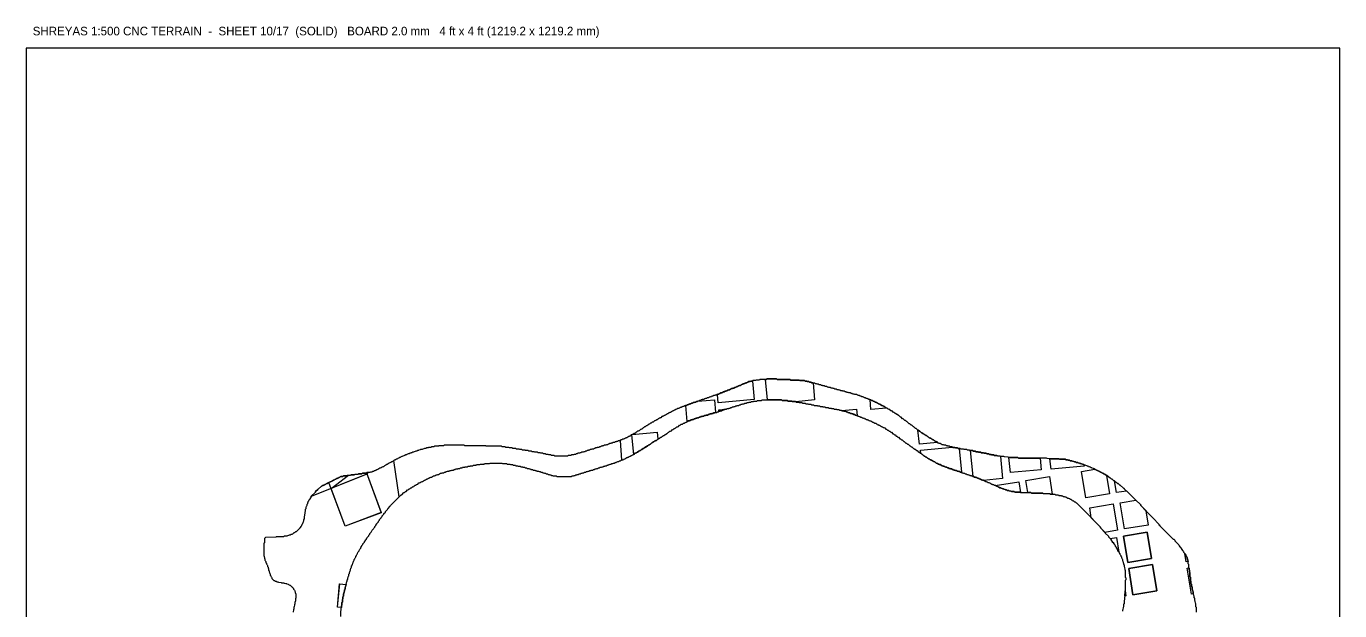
# Model space of a CAD drawing. Header units: millimetres. Extents: x 0 to 1219, y 0 to 1240.
# Drawn here: x 0 to 1219, y 697 to 1240 of the extents above; entities that cross this region are included whole.
import ezdxf

# ---------------------------------------------------------------- set-up
doc = ezdxf.new("R2010")
doc.units = ezdxf.units.MM
for name, color, linetype in [('CUT_OUTER', 1, 'Continuous'), ('CUT_SOCKET_BLDG', 4, 'Continuous'), ('ENGRAVE_BLDG_BOX', 5, 'Continuous'), ('ENGRAVE_BLDG_FOOTPRINT', 8, 'Continuous'), ('ENGRAVE_NEXT', 3, 'Continuous'), ('ENGRAVE_SITE_BOUNDARY', 6, 'Continuous'), ('NOTES', 7, 'Continuous'), ('SHEET_EDGE', 7, 'Continuous')]:
    doc.layers.add(name, color=color, linetype=linetype)

msp = doc.modelspace()

# ---------------------------------------------------------------- linework, layer by layer
at = {"layer": 'CUT_OUTER'}
msp.add_lwpolyline([(1086.2, 696), (1086.1, 700.5), (1086, 700.7), (1085.7, 701), (1085.6, 704), (1085.2, 704.5), (1085.1, 706.5), (1084.7, 707), (1084.6, 709), (1084.2, 709.5), (1084.1, 711), (1083.7, 711.5), (1083.6, 713), (1083.2, 713.5), (1083.1, 715), (1082.7, 715.5), (1082.6, 717), (1082.2, 717.5), (1082.1, 719.5), (1081.6, 720), (1081.6, 722), (1081.1, 722.5), (1081.1, 725), (1080.6, 725.5), (1080.6, 728.5), (1080.1, 729), (1080, 733), (1079.6, 733.5), (1079.5, 737), (1079.1, 737.5), (1079, 740.5), (1078.6, 741), (1078.5, 743.5), (1078.1, 744), (1078, 745.5), (1077.6, 746), (1077.5, 747), (1077.1, 747.5), (1077, 748.1), (1076.6, 748.5), (1076.5, 749), (1075.6, 750), (1075.5, 750.6), (1074.6, 751.5), (1074.5, 752), (1074.1, 752.5), (1074, 753), (1072.6, 754.5), (1072.5, 755), (1071.6, 756), (1071.5, 756.5), (1070.1, 758), (1070, 758.5), (1066.6, 762), (1066.5, 762.5), (1065.5, 763.5), (1065, 763.6), (1052.6, 776), (1052.5, 776.5), (1052, 776.6), (1051.6, 777), (1051.5, 777.6), (1045.6, 783.5), (1045.5, 784.1), (1034.6, 795), (1034.5, 795.6), (1029.6, 800.5), (1021.5, 808.5), (1021, 808.6), (1020, 809.6), (1019.1, 810.5), (1019, 811), (1018.5, 811.1), (1015.5, 814), (1015, 814.1), (1013.5, 815.5), (1013, 815.6), (1012, 816.5), (1011.5, 816.6), (1010, 818), (1009.5, 818.1), (1008, 819.5), (1007.5, 819.6), (1006.5, 820.5), (1006, 820.6), (1005, 821.5), (1004.5, 821.6), (1003, 823), (1002.5, 823.1), (1001.5, 824), (1001, 824.1), (1000.5, 824.5), (1000, 824.6), (999.5, 825), (999, 825.1), (998.5, 825.5), (998, 825.6), (997.5, 826), (997, 826.1), (996.5, 826.5), (996, 826.6), (995.5, 827), (995, 827.1), (994.5, 827.5), (994, 827.6), (993.5, 828), (993, 828.1), (992.5, 828.5), (992, 828.6), (991.5, 829), (991, 829.1), (990.5, 829.5), (989.5, 829.6), (989.1, 830), (988.5, 830.1), (988, 830.5), (987.5, 830.6), (987, 831), (986, 831.1), (985.6, 831.5), (985, 831.6), (984.5, 832), (983.5, 832.1), (983, 832.5), (982, 832.6), (981.6, 833), (981, 833.1), (980.5, 833.5), (979.5, 833.6), (979, 834), (978, 834.1), (977.5, 834.5), (976.5, 834.6), (976, 835), (974.5, 835.1), (974, 835.5), (973, 835.6), (972.5, 836), (971, 836.1), (970.5, 836.5), (969, 836.6), (968.5, 837), (967, 837.1), (966.5, 837.5), (965, 837.5), (964.5, 838), (959, 838.1), (958.5, 838.5), (947.5, 838.6), (947, 839), (921.5, 839), (921, 839.1), (920.5, 839.5), (912, 839.6), (911.5, 840), (908, 840.1), (907.5, 840.5), (904.5, 840.6), (904, 841), (901.5, 841.1), (901, 841.5), (898.5, 841.6), (898, 842), (896, 842.1), (895.5, 842.5), (894, 842.5), (893.5, 843), (891.5, 843), (891, 843.5), (889, 843.5), (888.5, 844), (886.5, 844), (886, 844.5), (884, 844.5), (883.5, 845), (881.5, 845), (881, 845.5), (879, 845.5), (878.5, 846), (876, 846), (875.5, 846.5), (873.5, 846.5), (873, 847), (870.5, 847), (870, 847.5), (867.5, 847.5), (867, 848), (865, 848), (864.5, 848.5), (862.5, 848.5), (862, 849), (860, 849), (859.5, 849.5), (857.5, 849.5), (857, 850), (855.5, 850), (855, 850.5), (854, 850.5), (853.5, 851), (852, 851), (851.5, 851.5), (850, 851.5), (849.5, 852), (849, 852), (848.5, 852.5), (847.5, 852.5), (847, 853), (846.5, 853), (845.5, 854), (845, 854), (844.5, 854.5), (844, 854.5), (843.5, 855), (843, 855), (842, 856), (841.5, 856), (841, 856.5), (840.5, 856.5), (839.5, 857.5), (839, 857.5), (838.5, 858), (838, 858), (837, 859), (836.5, 859), (835.5, 860), (835, 860), (834, 861), (833.5, 861), (832.5, 862), (832, 862), (831.5, 862.5), (831, 862.5), (829.5, 864), (829, 864), (828, 865), (827.5, 865), (826, 866.5), (825.5, 866.5), (824, 868), (823.5, 868), (822, 869.5), (821.5, 869.5), (820, 871), (819.5, 871), (817.5, 873), (817, 873), (816, 874), (815.5, 874), (814, 875.5), (813.5, 875.5), (812, 877), (811.5, 877), (810, 878.5), (809.5, 878.5), (808.5, 879.5), (808, 879.5), (807, 880.5), (806.5, 880.5), (805.5, 881.5), (805, 881.5), (804, 882.5), (803.5, 882.5), (803, 883), (802.5, 883), (801.5, 884), (801, 884), (800.5, 884.5), (800, 884.5), (799, 885.5), (798.5, 885.5), (798, 886), (797.5, 886), (796.5, 887), (796, 887), (795.5, 887.5), (795, 887.5), (794.5, 888), (794, 888), (793.5, 888.5), (793, 888.5), (792.5, 889), (792, 889), (791.5, 889.5), (791, 889.5), (790.5, 890), (790, 890), (789.5, 890.5), (789, 890.5), (788.5, 891), (788, 891), (787.5, 891.5), (787, 891.5), (786.5, 892), (786, 892), (785.5, 892.5), (784.5, 892.5), (784, 893), (783.5, 893), (783, 893.5), (782, 893.5), (781.5, 894), (781, 894), (780.5, 894.5), (779.5, 894.5), (779, 895), (778, 895), (777.5, 895.5), (777, 895.5), (776.5, 896), (775.5, 896), (775, 896.5), (774, 896.5), (773.5, 897), (772.5, 897), (772, 897.5), (771.5, 897.5), (771, 898), (769, 898), (768.5, 898.5), (767, 898.5), (766.5, 899), (765.5, 899), (765, 899.5), (763.5, 899.5), (763, 900), (761.5, 900), (761, 900.5), (760, 900.5), (759.5, 901), (758, 901), (757.5, 901.5), (756, 901.5), (755.5, 902), (754.5, 902), (754, 902.5), (752.5, 902.5), (752, 903), (750.5, 903), (750, 903.5), (749, 903.5), (748.5, 904), (747, 904), (746.5, 904.5), (745, 904.5), (744.5, 905), (743.5, 905), (743, 905.5), (741.5, 905.5), (741, 906), (739.5, 906), (739, 906.5), (738, 906.5), (737.5, 907), (736, 907), (735.5, 907.5), (734, 907.5), (733.5, 908), (732.5, 908), (732, 908.5), (730.5, 908.5), (730, 909), (729, 909), (728.5, 909.5), (727, 909.5), (726.5, 910), (725, 910), (724.5, 910.5), (723, 910.5), (722.5, 911), (718, 911), (717.5, 911.5), (709.5, 911.5), (709, 912), (697, 912), (696.5, 912.5), (687.5, 912.5), (687, 912), (681, 912), (680.5, 911.5), (677.5, 911.5), (677, 911), (674.5, 911), (674, 910.5), (672.5, 910.5), (672, 910), (670.5, 910), (670, 909.5), (669.5, 909.5), (669, 909), (668, 909), (667.5, 908.5), (667, 908.5), (666.5, 908), (665.5, 908), (665, 907.5), (664.5, 907.5), (664, 907), (663.5, 907), (663, 906.5), (662, 906.5), (661.5, 906), (661, 906), (660.5, 905.5), (659.5, 905.5), (659, 905), (658.5, 905), (658, 904.5), (657.5, 904.5), (657, 904), (656, 904), (655.5, 903.5), (654.5, 903.5), (654, 903), (653.5, 903), (653, 902.5), (652, 902.5), (651.5, 902), (651, 902), (650.5, 901.5), (650, 901.5), (649.5, 901), (648.5, 901), (648, 900.5), (647, 900.5), (646.5, 900), (646, 900), (645.5, 899.5), (644.5, 899.5), (644, 899), (643.5, 899), (643, 898.5), (642, 898.5), (641.5, 898), (641, 898), (640.5, 897.5), (639.5, 897.5), (639, 897), (638, 897), (637.5, 896.5), (636.5, 896.5), (636, 896), (635, 896), (634.5, 895.5), (634, 895.5), (633.5, 895), (632, 895), (631.5, 894.5), (630.5, 894.5), (630, 894), (629.5, 894), (629, 893.5), (627.5, 893.5), (627, 893), (626.5, 893), (626, 892.5), (625, 892.5), (624.5, 892), (623.5, 892), (623, 891.5), (622, 891.5), (621.5, 891), (620.5, 891), (620, 890.5), (619, 890.5), (618.5, 890), (617.5, 890), (617, 889.5), (616, 889.5), (615.5, 889), (615, 889), (614.5, 888.5), (613.5, 888.5), (613, 888), (612, 888), (611.5, 887.5), (611, 887.5), (610.5, 887), (609.5, 887), (609, 886.5), (608.5, 886.5), (608, 886), (607, 886), (606.5, 885.5), (606, 885.5), (605.5, 885), (604.5, 885), (604, 884.5), (603.5, 884.5), (603, 884), (602.5, 884), (602, 883.5), (601.5, 883.5), (601, 883), (600.5, 883), (600, 882.5), (599.5, 882.5), (599, 882), (598.5, 882), (598, 881.5), (597.5, 881.5), (597, 881), (596.5, 881), (595.5, 880), (595, 880), (594.5, 879.5), (594, 879.5), (593.5, 879), (593, 879), (592.5, 878.5), (592, 878.5), (591.5, 878), (591, 878), (590.5, 877.5), (590, 877.5), (589, 876.5), (588.5, 876.5), (588, 876), (587.5, 876), (587, 875.5), (586.5, 875.5), (585.5, 874.5), (585, 874.5), (584.5, 874), (584, 874), (583.5, 873.5), (583, 873.5), (582, 872.5), (581, 872.5), (580, 871.5), (579.5, 871.5), (578.5, 870.5), (578, 870.5), (577, 869.5), (576.5, 869.5), (576, 869), (575.5, 869), (574.5, 868), (574, 868), (573, 867), (572.5, 867), (571.5, 866), (571, 866), (570.5, 865.5), (570, 865.5), (569, 864.5), (568.5, 864.5), (568, 864), (567.5, 864), (566.5, 863), (566, 863), (565, 862), (564, 862), (563, 861), (562.5, 861), (562, 860.5), (561.5, 860.5), (560.5, 859.5), (560, 859.5), (559.5, 859), (559, 859), (558.5, 858.5), (558, 858.5), (557.5, 858), (557, 858), (556.5, 857.5), (556, 857.5), (555.5, 857), (555, 857), (554.5, 856.5), (553.5, 856.5), (553, 856), (552, 856), (551.5, 855.5), (551, 855.5), (550.5, 855), (549.5, 855), (549, 854.5), (548, 854.5), (547.5, 854), (546.5, 854), (546, 853.5), (544.5, 853.5), (544, 853), (543, 853), (542.5, 852.5), (541.5, 852.5), (541, 852), (540, 852), (539.5, 851.5), (538.5, 851.5), (538, 851), (536.5, 851), (536, 850.5), (535, 850.5), (534.5, 850), (533.5, 850), (533, 849.5), (532, 849.5), (531.5, 849), (530, 849), (529.5, 848.5), (528.5, 848.5), (528, 848), (527, 848), (526.5, 847.5), (525, 847.5), (524.5, 847), (523.5, 847), (523, 846.5), (522, 846.5), (521.5, 846), (520.5, 846), (520, 845.5), (519, 845.5), (518.5, 845), (517.5, 845), (517, 844.5), (515.5, 844.5), (515, 844), (514, 844), (513.5, 843.5), (512, 843.5), (511.5, 843), (510.5, 843), (510, 842.5), (508.5, 842.5), (508, 842), (506, 842), (505.5, 841.5), (503, 841.5), (502.5, 841), (490.5, 841), (490, 841.5), (487.5, 841.5), (487, 842), (485, 842), (484.5, 842.5), (482.5, 842.5), (482, 843), (480, 843), (479.5, 843.5), (477.5, 843.5), (477, 844), (475, 844), (474.5, 844.5), (472, 844.5), (471.5, 845), (469.5, 845), (469, 845.5), (466.5, 845.5), (466, 846), (463.5, 846), (463, 846.5), (460.5, 846.5), (460, 847), (458, 847), (457.5, 847.5), (455, 847.5), (454.5, 848), (451.5, 848), (451, 848.5), (448.5, 848.5), (448, 849), (445, 849), (444.5, 849.5), (441.5, 849.5), (441, 850), (427, 850), (426.5, 850.5), (407, 850.5), (406.5, 851), (388, 851), (387.5, 850.5), (383, 850.5), (382.5, 850), (379, 850), (378.5, 849.5), (376, 849.5), (375.5, 849), (373.5, 849), (373, 848.5), (371.5, 848.5), (371, 848.1), (369.5, 848), (369, 847.6), (368, 847.5), (367.5, 847.1), (366, 847), (365.5, 846.6), (364.5, 846.5), (364, 846.1), (363, 846), (362.5, 845.6), (361.5, 845.5), (361, 845.1), (360, 845), (359.5, 844.6), (358.5, 844.5), (358, 844.1), (357.4, 844), (357, 843.6), (356, 843.5), (355.5, 843.1), (354.5, 843), (354, 842.6), (353.4, 842.5), (353, 842.1), (352, 842), (351.5, 841.6), (350.9, 841.5), (350.5, 841.1), (349.5, 841), (349, 840.6), (348.5, 840.5), (348, 840.1), (347.5, 840), (347, 839.6), (346.5, 839.5), (346, 839.1), (345.5, 839), (345, 838.6), (344.5, 838.5), (344, 838.1), (343.5, 838), (343, 837.6), (342.4, 837.5), (342, 837.1), (341.5, 837), (340.5, 836.1), (340, 836), (339.5, 835.6), (339, 835.5), (338.5, 835.1), (338, 835), (337.5, 834.6), (337, 834.5), (336, 833.6), (335.5, 833.6), (335, 833.1), (334.5, 833.1), (334, 832.6), (333.5, 832.6), (333, 832.1), (332.5, 832), (331.5, 831.1), (331, 831.1), (330.5, 830.6), (330, 830.6), (329.5, 830.1), (329, 830.1), (328.5, 829.6), (328, 829.6), (327.5, 829.1), (327, 829.1), (326.5, 828.6), (326, 828.6), (325.5, 828.1), (325, 828.1), (324.5, 827.6), (324, 827.6), (323.5, 827.1), (323, 827.1), (322.5, 826.6), (321.5, 826.6), (321, 826.1), (319.5, 826.1), (319, 825.6), (316, 825.6), (315.5, 825.1), (312, 825), (311.5, 824.6), (308.5, 824.5), (308, 824.1), (305, 824), (304.5, 823.6), (301.5, 823.5), (301, 823.1), (298, 823), (297.5, 822.6), (294.5, 822.5), (294, 822.1), (292, 822), (291.5, 821.6), (291, 821.5), (290.5, 821.1), (290, 821), (289.5, 820.6), (289, 820.5), (288.5, 820.1), (288, 820), (287.5, 819.6), (287, 819.5), (286.5, 819.1), (286, 819), (285.5, 818.6), (285, 818.5), (284.5, 818.1), (283.9, 818), (283.5, 817.6), (283, 817.5), (282.5, 817.1), (282, 817), (281.5, 816.6), (281, 816.5), (280.5, 816.1), (280, 816), (279.5, 815.6), (279, 815.5), (278.5, 815.1), (278, 815), (277.5, 814.6), (277, 814.5), (276.5, 814.1), (276, 814), (275.5, 813.6), (275, 813.5), (274.5, 813.1), (274, 813), (271, 810.1), (270.5, 810), (268.5, 808.1), (268.4, 807.5), (264.5, 803.6), (264.4, 803), (263.5, 802), (263.4, 801.5), (262.5, 800.5), (262.4, 800), (262, 799.5), (261.9, 799), (261.5, 798.6), (261.4, 798), (261, 797.5), (260.9, 796.5), (260.5, 796), (260.4, 795), (260, 794.6), (259.9, 794), (259.5, 793.5), (259.4, 792), (259, 791.5), (258.9, 789.5), (258.5, 789), (258.4, 785.5), (257.9, 785), (257.8, 782.5), (257.4, 782), (257.3, 780.5), (256.9, 780), (256.8, 779), (256.4, 778.5), (256.3, 778), (255.9, 777.5), (255.8, 777), (255.4, 776.5), (255.3, 776), (253.9, 774.5), (253.8, 774), (250.5, 770.7), (250, 770.6), (249, 769.7), (248.5, 769.6), (247.5, 768.7), (247, 768.6), (246.5, 768.2), (245.5, 768.1), (245, 767.7), (244, 767.6), (243.5, 767.2), (242.5, 767.1), (242, 766.7), (239.5, 766.6), (239, 766.1), (238.5, 766.1), (232, 766), (231.5, 765.6), (222, 765.5), (221, 764.5), (221, 760.5), (220.5, 760), (220.5, 748.5), (220.9, 748), (221, 746), (221.4, 745.5), (221.5, 744.5), (221.9, 744), (222, 743.4), (222.4, 743), (222.5, 742), (222.9, 741.5), (223, 741), (223.4, 740.5), (223.5, 739.9), (223.9, 739.5), (224, 738.5), (224.4, 738), (224.5, 737), (224.9, 736.5), (225, 735), (225.4, 734.5), (225.5, 733.5), (225.9, 733), (226, 732), (226.4, 731.5), (226.5, 730.5), (226.9, 730), (227, 729.4), (227.4, 729), (227.5, 728.5), (227.9, 728), (228, 727.5), (229.9, 725.5), (230.5, 725.4), (231, 725), (232, 724.9), (232.5, 724.4), (233.5, 724.4), (234, 723.9), (236.5, 723.8), (237, 723.4), (239, 723.3), (239.5, 722.9), (241, 722.8), (241.5, 722.7), (242, 722.3), (243, 722.1), (243.5, 721.8), (244, 721.6), (244.5, 721.3), (245, 721.1), (246.5, 719.7), (247, 719.4), (247.2, 719), (248, 718), (248.2, 717.5), (249, 716.5), (249.2, 716), (249.3, 715.5), (249.6, 715), (249.7, 714.5), (249.8, 713.5), (250.1, 713), (250.2, 712.5), (250.2, 709.5), (250.2, 709), (250, 708.8), (249.8, 708.5), (249.8, 706.5), (249.7, 706), (249.5, 705.8), (249.4, 705.5), (249.3, 703.5), (249, 703.2), (248.9, 703), (248.8, 701), (248.5, 700.7), (248.4, 700.5), (248.3, 699), (247.9, 698.5), (247.8, 696)], dxfattribs=at)
at = {"layer": 'CUT_SOCKET_BLDG'}
for points in [[(1040.4, 770.3), (1018.5, 766.7), (1022.4, 742.3), (1044.4, 745.9), (1040.4, 770.3)], [(1049.3, 715.9), (1045.3, 740.3), (1023.3, 736.7), (1027.3, 712.3), (1049.3, 715.9)]]:
    msp.add_lwpolyline(points, close=True, dxfattribs=at)
at = {"layer": 'ENGRAVE_BLDG_BOX'}
for points in [[(675.6, 893.4), (642.2, 890.2), (641.5, 898), (641.5, 898), (642, 898.5), (643, 898.5), (643.5, 899), (644, 899), (644.5, 899.5), (645.5, 899.5), (646, 900), (646.5, 900), (647, 900.5), (648, 900.5), (648.5, 901), (649.5, 901), (650, 901.5), (650.5, 901.5), (651, 902), (651.5, 902), (652, 902.5), (653, 902.5), (653.5, 903), (654, 903), (654.5, 903.5), (655.5, 903.5), (656, 904), (657, 904), (657.5, 904.5), (658, 904.5), (658.5, 905), (659, 905), (659.5, 905.5), (660.5, 905.5), (661, 906), (661.5, 906), (662, 906.5), (663, 906.5), (663.5, 907), (664, 907), (664.5, 907.5), (665, 907.5), (665.5, 908), (666.5, 908), (667, 908.5), (667.5, 908.5), (668, 909), (669, 909), (669.5, 909.5), (670, 909.5), (670.5, 910), (672, 910), (672.5, 910.5), (674, 910.5), (675.6, 893.4)], [(731.7, 893), (714.2, 891.3), (714, 891.5), (711, 891.5), (710.5, 892), (707, 892), (706.5, 892.5), (701.5, 892.5), (701, 893), (692, 893), (688.1, 893), (686.3, 912), (687, 912), (687.5, 912.5), (696.5, 912.5), (697, 912), (709, 912), (709.5, 911.5), (717.5, 911.5), (718, 911), (722.5, 911), (723, 910.5), (724.5, 910.5), (725, 910), (726.5, 910), (727, 909.5), (728.5, 909.5), (729, 909), (730, 909), (730.3, 908.8), (731.7, 893)], [(638.7, 893.2), (639.9, 881.5), (639.5, 881.5), (639, 881), (638, 881), (637.5, 880.5), (636.5, 880.5), (636, 880), (634.5, 880), (634, 879.5), (633, 879.5), (632.5, 879), (631, 879), (630.5, 878.5), (629.5, 878.5), (629, 878), (628, 878), (627.5, 877.5), (626, 877.5), (625.5, 877), (624.5, 877), (624, 876.5), (623, 876.5), (622.5, 876), (621.5, 876), (621, 875.5), (620, 875.5), (619.5, 875), (618.5, 875), (618, 874.5), (617, 874.5), (616.5, 874), (616, 874), (615.5, 873.5), (614.5, 873.5), (614, 873), (613.6, 873), (612.2, 888), (613, 888), (613.5, 888.5), (614.5, 888.5), (615, 889), (615.5, 889), (616, 889.5), (617, 889.5), (617.5, 890), (618.5, 890), (619, 890.5), (620, 890.5), (620.5, 891), (621.5, 891), (622, 891.5), (623, 891.5), (623.3, 891.8), (638.7, 893.2)], [(784, 884.2), (783.2, 893.3), (783.5, 893), (784, 893), (784.5, 892.5), (785.5, 892.5), (786, 892), (786.5, 892), (787, 891.5), (787.5, 891.5), (788, 891), (788.5, 891), (789, 890.5), (789.5, 890.5), (790, 890), (790.5, 890), (791, 889.5), (791.5, 889.5), (792, 889), (792.5, 889), (793, 888.5), (793.5, 888.5), (794, 888), (794.5, 888), (795, 887.5), (795.5, 887.5), (796, 887), (796.5, 887), (797.5, 886), (798, 886), (798.5, 885.5), (784, 884.2)], [(642.8, 883.8), (648.9, 884.4), (648.5, 884), (647.5, 884), (647, 883.5), (646, 883.5), (645.5, 883), (644.5, 883), (644, 882.5), (643, 882.5), (642.9, 882.4), (642.8, 883.8)], [(770.7, 884.4), (771.3, 878.5), (770.5, 878.5), (770, 879), (769.5, 879), (769, 879.5), (768, 879.5), (767.5, 880), (766.5, 880), (766, 880.5), (765, 880.5), (764.5, 881), (763.5, 881), (763, 881.5), (762.5, 881.5), (762, 882), (761, 882), (760.5, 882.5), (759, 882.5), (758.5, 883), (757, 883), (757, 883.1), (770.7, 884.4)], [(585.5, 863.1), (586.1, 856.6), (585, 855.5), (584.5, 855.5), (584, 855), (583.5, 855), (582.5, 854), (582, 854), (581.5, 853.5), (581, 853.5), (579.5, 852), (579, 852), (578.5, 851.5), (578, 851.5), (577, 850.5), (576.5, 850.5), (575.5, 849.5), (575, 849.5), (574, 848.5), (573.5, 848.5), (573, 848), (572.5, 848), (571.5, 847), (571, 847), (570, 846), (569.5, 846), (569, 845.5), (568.5, 845.5), (567.5, 844.5), (567, 844.5), (566.5, 844), (566, 844), (565.5, 843.5), (565, 843.5), (564, 842.5), (563.9, 842.5), (562.2, 860.7), (562.4, 860.9), (585.5, 863.1)], [(829, 852), (827.7, 865), (828, 865), (829, 864), (829.5, 864), (831, 862.5), (831.5, 862.5), (832, 862), (832.5, 862), (833.5, 861), (834, 861), (835, 860), (835.5, 860), (836.5, 859), (837, 859), (838, 858), (838.5, 858), (839, 857.5), (839.5, 857.5), (840.5, 856.5), (841, 856.5), (841.5, 856), (842, 856), (843, 855), (843.5, 855), (844, 854.5), (844.5, 854.5), (845, 854), (845.5, 854), (845.9, 853.6), (829, 852)], [(830.1, 846.4), (859.9, 849.2), (860, 849), (862, 849), (862.5, 848.5), (864.5, 848.5), (865, 848), (866, 848), (868.1, 825.9), (868, 826), (867, 826), (866.5, 826.5), (865.5, 826.5), (865, 827), (864, 827), (863.5, 827.5), (862.5, 827.5), (862, 828), (861, 828), (860.5, 828.5), (859.5, 828.5), (859, 829), (858, 829), (857.5, 829.5), (856.5, 829.5), (856, 830), (855, 830), (854.5, 830.5), (853.5, 830.5), (853, 831), (852.5, 831), (852, 831.5), (851, 831.5), (850.5, 832), (850, 832), (849.5, 832.5), (849, 832.5), (848.5, 833), (847.5, 833), (847, 833.5), (846.5, 833.5), (846, 834), (845.5, 834), (845, 834.5), (844.5, 834.5), (843.5, 835.5), (843, 835.5), (842.5, 836), (842, 836), (841.5, 836.5), (841, 836.5), (840.5, 837), (840, 837), (839.5, 837.5), (839, 837.5), (838, 838.5), (837.5, 838.5), (837, 839), (836.5, 839), (835.5, 840), (835, 840), (834, 841), (833.5, 841), (832, 842.5), (831.5, 842.5), (830.5, 843.5), (830.4, 843.5), (830.1, 846.4)], [(906.3, 820.1), (888.6, 818.4), (888.5, 818.5), (887.5, 818.5), (887, 819), (886.5, 819), (886, 819.5), (885, 819.5), (884.5, 820), (884, 820), (883.5, 820.5), (883, 820.5), (882.5, 821), (881.5, 821), (881, 821.5), (880, 821.5), (879.5, 822), (878.9, 822), (876.6, 846), (878.5, 846), (879, 845.5), (881, 845.5), (881.5, 845), (883.5, 845), (884, 844.5), (886, 844.5), (886.5, 844), (888.5, 844), (889, 843.5), (891, 843.5), (891.5, 843), (893.5, 843), (894, 842.5), (895.5, 842.5), (896, 842.1), (898, 842), (898.5, 841.6), (901, 841.5), (901.5, 841.1), (904, 841), (904.3, 840.7), (906.3, 820.1)], [(942.2, 828.3), (913.5, 825.6), (912.2, 839.6), (920.5, 839.5), (921, 839.1), (921.5, 839), (941.2, 839), (942.2, 828.3)], [(982, 831.7), (951.2, 828.8), (950.2, 838.5), (958.5, 838.5), (959, 838.1), (964.5, 838), (965, 837.5), (966.5, 837.5), (967, 837.1), (968.5, 837), (969, 836.6), (970.5, 836.5), (971, 836.1), (972.5, 836), (973, 835.6), (974, 835.5), (974.5, 835.1), (976, 835), (976.5, 834.6), (977.5, 834.5), (978, 834.1), (979, 834), (979.5, 833.6), (980.5, 833.5), (981, 833.1), (981.6, 833), (981.9, 832.7), (982, 831.7)], [(316.8, 824.4), (264.5, 803.5), (264.5, 803.6), (268.4, 807.5), (268.5, 808.1), (270.5, 810), (271, 810.1), (274, 813), (274.5, 813.1), (275, 813.5), (275.5, 813.6), (276, 814), (276.5, 814.1), (277, 814.5), (277.5, 814.6), (278, 815), (278.5, 815.1), (279, 815.5), (279.5, 815.6), (280, 816), (280.5, 816.1), (281, 816.5), (281.5, 816.6), (282, 817), (282.5, 817.1), (283, 817.5), (283.5, 817.6), (283.9, 818), (284.5, 818.1), (285, 818.5), (285.5, 818.6), (286, 819), (286.5, 819.1), (287, 819.5), (287.5, 819.6), (288, 820), (288.5, 820.1), (289, 820.5), (289.5, 820.6), (290, 821), (290.5, 821.1), (291, 821.5), (291.5, 821.6), (292, 822), (294, 822.1), (294.5, 822.5), (297.5, 822.6), (298, 823), (301, 823.1), (301.5, 823.5), (304.5, 823.6), (305, 824), (308, 824.1), (308.5, 824.5), (311.5, 824.6), (312, 825), (315.5, 825.1), (316, 825.6), (316.3, 825.6), (316.8, 824.4)], [(329.5, 788.4), (295.9, 776), (281, 816.5), (281, 816.5), (281.5, 816.6), (282, 817), (282.5, 817.1), (283, 817.5), (283.5, 817.6), (283.9, 818), (284.5, 818.1), (285, 818.5), (285.5, 818.6), (286, 819), (286.5, 819.1), (287, 819.5), (287.5, 819.6), (288, 820), (288.5, 820.1), (289, 820.5), (289.5, 820.6), (290, 821), (290.5, 821.1), (291, 821.5), (291.5, 821.6), (292, 822), (294, 822.1), (294.5, 822.5), (297.5, 822.6), (298, 823), (301, 823.1), (301.5, 823.5), (304.5, 823.6), (305, 824), (308, 824.1), (308.5, 824.5), (311.5, 824.6), (312, 825), (315.5, 825.1), (315.9, 825.4), (329.5, 788.4)], [(921.3, 817.2), (922.9, 807.1), (922.5, 807.5), (917.5, 807.6), (917, 808), (914.5, 808.1), (914, 808.5), (912.5, 808.6), (912, 809), (910.5, 809.1), (910, 809.5), (909, 809.6), (908.5, 810), (907.5, 810.1), (907.1, 810.5), (906.5, 810.6), (906, 811), (905, 811.1), (904.5, 811.5), (903.5, 811.6), (903.1, 812), (902.5, 812.1), (902, 812.5), (901.5, 812.6), (901, 813), (900.5, 813.1), (900, 813.5), (899.5, 813.5), (899.4, 813.7), (921.3, 817.2)], [(927.7, 818.4), (949.7, 822), (952.4, 805.5), (950.5, 805.6), (950, 806), (944, 806.1), (943.5, 806.5), (933.5, 806.5), (933, 806.6), (932.5, 807), (929.6, 807), (927.7, 818.4)], [(1005.4, 805.9), (983.5, 802.3), (979.5, 826.7), (991.9, 828.7), (992, 828.6), (992.5, 828.5), (993, 828.1), (993.5, 828), (994, 827.6), (994.5, 827.5), (995, 827.1), (995.5, 827), (996, 826.6), (996.5, 826.5), (997, 826.1), (997.5, 826), (998, 825.6), (998.5, 825.5), (999, 825.1), (999.5, 825), (1000, 824.6), (1000.5, 824.5), (1001, 824.1), (1001.5, 824), (1002.5, 823.1), (1002.6, 823), (1005.4, 805.9)], [(1011.9, 807), (1010.1, 817.9), (1011.5, 816.6), (1012, 816.5), (1013, 815.6), (1013.5, 815.5), (1015, 814.1), (1015.5, 814), (1018.5, 811.1), (1019, 811), (1019.1, 810.5), (1020, 809.6), (1021, 808.6), (1021.2, 808.5), (1011.9, 807)], [(987.1, 792.9), (1009, 796.5), (1013, 772.1), (1001.3, 770.2), (997.1, 774.5), (997, 775), (990.1, 782), (990, 782.5), (989.5, 783), (989, 783.1), (988.6, 783.5), (987.1, 792.9)], [(1041.4, 776.9), (1019.5, 773.3), (1015.5, 797.7), (1030, 800.1), (1034.5, 795.6), (1034.6, 795), (1039.3, 790.3), (1041.4, 776.9)], [(1044.4, 745.9), (1022.4, 742.3), (1018.5, 766.7), (1040.4, 770.3), (1044.4, 745.9)], [(1012, 765.5), (1014.2, 751.8), (1014.1, 752), (1014, 752.5), (1013.1, 753.5), (1013, 754), (1012.6, 754.5), (1012.5, 755), (1012.1, 755.5), (1012, 756), (1011.1, 757), (1011, 757.5), (1010.6, 758), (1010.5, 758.5), (1009.6, 759.5), (1009.5, 760), (1008.1, 761.5), (1008, 762), (1007.1, 763), (1007, 763.5), (1006, 764.5), (1012, 765.5)], [(1076.7, 742.7), (1075.4, 750.7), (1075.5, 750.6), (1075.6, 750), (1076.5, 749), (1076.6, 748.5), (1077, 748.1), (1077.1, 747.5), (1077.5, 747), (1077.6, 746), (1078, 745.5), (1078.1, 744), (1078.5, 743.5), (1078.5, 743), (1076.7, 742.7)], [(1027.3, 712.3), (1023.3, 736.7), (1045.3, 740.3), (1049.3, 715.9), (1027.3, 712.3)], [(1081.6, 712.7), (1077.6, 737.1), (1079.2, 737.4), (1079.5, 737), (1079.6, 733.5), (1080, 733), (1080.1, 729), (1080.6, 728.5), (1080.6, 725.5), (1081.1, 725), (1081.1, 722.5), (1081.6, 722), (1081.6, 720), (1082.1, 719.5), (1082.2, 717.5), (1082.6, 717), (1082.7, 715.5), (1083.1, 715), (1083.2, 713.5), (1083.6, 713), (1081.6, 712.7)], [(288.9, 700.9), (290.8, 722.3), (296.9, 721.8), (296.9, 721.5), (296.5, 721), (296.4, 719.5), (296, 719), (295.9, 717.5), (295.5, 717), (295.4, 715.5), (295, 715), (294.9, 713.5), (294.5, 713), (294.4, 711), (294, 710.5), (293.9, 708.5), (293.5, 708), (293.4, 705.5), (293, 705), (292.9, 702.5), (292.5, 702), (292.5, 700.6), (288.9, 700.9)], [(1020.8, 711.2), (1019.6, 711), (1019.6, 713), (1020, 713.5), (1020, 715.9), (1020.8, 711.2)]]:
    msp.add_lwpolyline(points, close=True, dxfattribs=at)
at = {"layer": 'ENGRAVE_BLDG_FOOTPRINT'}
for points in [[(675.6, 893.4), (642.2, 890.2), (641.5, 898), (641.5, 898), (642, 898.5), (643, 898.5), (643.5, 899), (644, 899), (644.5, 899.5), (645.5, 899.5), (646, 900), (646.5, 900), (647, 900.5), (648, 900.5), (648.5, 901), (649.5, 901), (650, 901.5), (650.5, 901.5), (651, 902), (651.5, 902), (652, 902.5), (653, 902.5), (653.5, 903), (654, 903), (654.5, 903.5), (655.5, 903.5), (656, 904), (657, 904), (657.5, 904.5), (658, 904.5), (658.5, 905), (659, 905), (659.5, 905.5), (660.5, 905.5), (661, 906), (661.5, 906), (662, 906.5), (663, 906.5), (663.5, 907), (664, 907), (664.5, 907.5), (665, 907.5), (665.5, 908), (666.5, 908), (667, 908.5), (667.5, 908.5), (668, 909), (669, 909), (669.5, 909.5), (670, 909.5), (670.5, 910), (672, 910), (672.5, 910.5), (674, 910.5), (675.6, 893.4)], [(731.7, 893), (714.2, 891.3), (714, 891.5), (711, 891.5), (710.5, 892), (707, 892), (706.5, 892.5), (701.5, 892.5), (701, 893), (692, 893), (688.1, 893), (686.3, 912), (687, 912), (687.5, 912.5), (696.5, 912.5), (697, 912), (709, 912), (709.5, 911.5), (717.5, 911.5), (718, 911), (722.5, 911), (723, 910.5), (724.5, 910.5), (725, 910), (726.5, 910), (727, 909.5), (728.5, 909.5), (729, 909), (730, 909), (730.3, 908.8), (731.7, 893)], [(612.2, 888), (613, 888), (613.5, 888.5), (614.5, 888.5), (615, 889), (615.5, 889), (616, 889.5), (617, 889.5), (617.5, 890), (618.5, 890), (619, 890.5), (620, 890.5), (620.5, 891), (621.5, 891), (622, 891.5), (623, 891.5), (623.3, 891.8), (638.7, 893.2), (639.9, 881.5), (639.5, 881.5), (639, 881), (638, 881), (637.5, 880.5), (636.5, 880.5), (636, 880), (634.5, 880), (634, 879.5), (633, 879.5), (632.5, 879), (631, 879), (630.5, 878.5), (629.5, 878.5), (629, 878), (628, 878), (627.5, 877.5), (626, 877.5), (625.5, 877), (624.5, 877), (624, 876.5), (623, 876.5), (622.5, 876), (621.5, 876), (621, 875.5), (620, 875.5), (619.5, 875), (618.5, 875), (618, 874.5), (617, 874.5), (616.5, 874), (616, 874), (615.5, 873.5), (614.5, 873.5), (614, 873), (613.6, 873), (612.2, 888)], [(784, 884.2), (783.2, 893.3), (783.5, 893), (784, 893), (784.5, 892.5), (785.5, 892.5), (786, 892), (786.5, 892), (787, 891.5), (787.5, 891.5), (788, 891), (788.5, 891), (789, 890.5), (789.5, 890.5), (790, 890), (790.5, 890), (791, 889.5), (791.5, 889.5), (792, 889), (792.5, 889), (793, 888.5), (793.5, 888.5), (794, 888), (794.5, 888), (795, 887.5), (795.5, 887.5), (796, 887), (796.5, 887), (797.5, 886), (798, 886), (798.5, 885.5), (784, 884.2)], [(642.8, 883.8), (648.9, 884.4), (648.5, 884), (647.5, 884), (647, 883.5), (646, 883.5), (645.5, 883), (644.5, 883), (644, 882.5), (643, 882.5), (642.9, 882.4), (642.8, 883.8)], [(771.3, 878.5), (770.5, 878.5), (770, 879), (769.5, 879), (769, 879.5), (768, 879.5), (767.5, 880), (766.5, 880), (766, 880.5), (765, 880.5), (764.5, 881), (763.5, 881), (763, 881.5), (762.5, 881.5), (762, 882), (761, 882), (760.5, 882.5), (759, 882.5), (758.5, 883), (757, 883), (757, 883.1), (770.7, 884.4), (771.3, 878.5)], [(562.2, 860.7), (562.4, 860.9), (585.5, 863.1), (586.1, 856.6), (585, 855.5), (584.5, 855.5), (584, 855), (583.5, 855), (582.5, 854), (582, 854), (581.5, 853.5), (581, 853.5), (579.5, 852), (579, 852), (578.5, 851.5), (578, 851.5), (577, 850.5), (576.5, 850.5), (575.5, 849.5), (575, 849.5), (574, 848.5), (573.5, 848.5), (573, 848), (572.5, 848), (571.5, 847), (571, 847), (570, 846), (569.5, 846), (569, 845.5), (568.5, 845.5), (567.5, 844.5), (567, 844.5), (566.5, 844), (566, 844), (565.5, 843.5), (565, 843.5), (564, 842.5), (563.9, 842.5), (562.2, 860.7)], [(829, 852), (827.7, 865), (828, 865), (829, 864), (829.5, 864), (831, 862.5), (831.5, 862.5), (832, 862), (832.5, 862), (833.5, 861), (834, 861), (835, 860), (835.5, 860), (836.5, 859), (837, 859), (838, 858), (838.5, 858), (839, 857.5), (839.5, 857.5), (840.5, 856.5), (841, 856.5), (841.5, 856), (842, 856), (843, 855), (843.5, 855), (844, 854.5), (844.5, 854.5), (845, 854), (845.5, 854), (845.9, 853.6), (829, 852)], [(830.1, 846.4), (859.9, 849.2), (860, 849), (862, 849), (862.5, 848.5), (864.5, 848.5), (865, 848), (866, 848), (868.1, 825.9), (868, 826), (867, 826), (866.5, 826.5), (865.5, 826.5), (865, 827), (864, 827), (863.5, 827.5), (862.5, 827.5), (862, 828), (861, 828), (860.5, 828.5), (859.5, 828.5), (859, 829), (858, 829), (857.5, 829.5), (856.5, 829.5), (856, 830), (855, 830), (854.5, 830.5), (853.5, 830.5), (853, 831), (852.5, 831), (852, 831.5), (851, 831.5), (850.5, 832), (850, 832), (849.5, 832.5), (849, 832.5), (848.5, 833), (847.5, 833), (847, 833.5), (846.5, 833.5), (846, 834), (845.5, 834), (845, 834.5), (844.5, 834.5), (843.5, 835.5), (843, 835.5), (842.5, 836), (842, 836), (841.5, 836.5), (841, 836.5), (840.5, 837), (840, 837), (839.5, 837.5), (839, 837.5), (838, 838.5), (837.5, 838.5), (837, 839), (836.5, 839), (835.5, 840), (835, 840), (834, 841), (833.5, 841), (832, 842.5), (831.5, 842.5), (830.5, 843.5), (830.4, 843.5), (830.1, 846.4)], [(876.6, 846), (878.5, 846), (879, 845.5), (881, 845.5), (881.5, 845), (883.5, 845), (884, 844.5), (886, 844.5), (886.5, 844), (888.5, 844), (889, 843.5), (891, 843.5), (891.5, 843), (893.5, 843), (894, 842.5), (895.5, 842.5), (896, 842.1), (898, 842), (898.5, 841.6), (901, 841.5), (901.5, 841.1), (904, 841), (904.3, 840.7), (906.3, 820.1), (888.6, 818.4), (888.5, 818.5), (887.5, 818.5), (887, 819), (886.5, 819), (886, 819.5), (885, 819.5), (884.5, 820), (884, 820), (883.5, 820.5), (883, 820.5), (882.5, 821), (881.5, 821), (881, 821.5), (880, 821.5), (879.5, 822), (878.9, 822), (876.6, 846)], [(942.2, 828.3), (913.5, 825.6), (912.2, 839.6), (920.5, 839.5), (921, 839.1), (921.5, 839), (941.2, 839), (942.2, 828.3)], [(982, 831.7), (951.2, 828.8), (950.2, 838.5), (958.5, 838.5), (959, 838.1), (964.5, 838), (965, 837.5), (966.5, 837.5), (967, 837.1), (968.5, 837), (969, 836.6), (970.5, 836.5), (971, 836.1), (972.5, 836), (973, 835.6), (974, 835.5), (974.5, 835.1), (976, 835), (976.5, 834.6), (977.5, 834.5), (978, 834.1), (979, 834), (979.5, 833.6), (980.5, 833.5), (981, 833.1), (981.6, 833), (981.9, 832.7), (982, 831.7)], [(316, 824.1), (283.1, 810.9), (264.5, 803.5), (264.5, 803.6), (268.4, 807.5), (268.5, 808.1), (270.5, 810), (271, 810.1), (274, 813), (274.5, 813.1), (275, 813.5), (275.5, 813.6), (276, 814), (276.5, 814.1), (277, 814.5), (277.5, 814.6), (278, 815), (278.5, 815.1), (279, 815.5), (279.5, 815.6), (280, 816), (280.5, 816.1), (281, 816.5), (281.5, 816.6), (282, 817), (282.5, 817.1), (283, 817.5), (283.5, 817.6), (283.9, 818), (284.5, 818.1), (285, 818.5), (285.5, 818.6), (286, 819), (286.5, 819.1), (287, 819.5), (287.5, 819.6), (288, 820), (288.5, 820.1), (289, 820.5), (289.5, 820.6), (290, 821), (290.5, 821.1), (291, 821.5), (291.5, 821.6), (292, 822), (294, 822.1), (294.5, 822.5), (297.5, 822.6), (298, 823), (301, 823.1), (301.5, 823.5), (304.5, 823.6), (305, 824), (308, 824.1), (308.5, 824.5), (311.5, 824.6), (312, 825), (315.5, 825.1), (315.6, 825.2), (316, 824.1)], [(329.5, 788.6), (295.9, 776), (283.1, 810.9), (299, 823.1), (301, 823.1), (301.5, 823.5), (304.5, 823.6), (305, 824), (308, 824.1), (308.5, 824.5), (311.5, 824.6), (312, 825), (315.5, 825.1), (315.9, 825.4), (329.5, 788.6)], [(921.3, 817.2), (922.9, 807.1), (922.5, 807.5), (917.5, 807.6), (917, 808), (914.5, 808.1), (914, 808.5), (912.5, 808.6), (912, 809), (910.5, 809.1), (910, 809.5), (909, 809.6), (908.5, 810), (907.5, 810.1), (907.1, 810.5), (906.5, 810.6), (906, 811), (905, 811.1), (904.5, 811.5), (903.5, 811.6), (903.1, 812), (902.5, 812.1), (902, 812.5), (901.5, 812.6), (901, 813), (900.5, 813.1), (900, 813.5), (899.5, 813.5), (899.4, 813.7), (921.3, 817.2)], [(949.7, 822), (952.4, 805.5), (950.5, 805.6), (950, 806), (944, 806.1), (943.5, 806.5), (933.5, 806.5), (933, 806.6), (932.5, 807), (929.6, 807), (927.7, 818.4), (949.7, 822)], [(991.9, 828.7), (992, 828.6), (992.5, 828.5), (993, 828.1), (993.5, 828), (994, 827.6), (994.5, 827.5), (995, 827.1), (995.5, 827), (996, 826.6), (996.5, 826.5), (997, 826.1), (997.5, 826), (998, 825.6), (998.5, 825.5), (999, 825.1), (999.5, 825), (1000, 824.6), (1000.5, 824.5), (1001, 824.1), (1001.5, 824), (1002.5, 823.1), (1002.6, 823), (1005.4, 805.9), (983.5, 802.3), (979.5, 826.7), (991.9, 828.7)], [(1011.9, 807), (1010.1, 817.9), (1011.5, 816.6), (1012, 816.5), (1013, 815.6), (1013.5, 815.5), (1015, 814.1), (1015.5, 814), (1018.5, 811.1), (1019, 811), (1019.1, 810.5), (1020, 809.6), (1021, 808.6), (1021.2, 808.5), (1011.9, 807)], [(1009, 796.5), (1013, 772.1), (1001.3, 770.2), (997.1, 774.5), (997, 775), (990.1, 782), (990, 782.5), (989.5, 783), (989, 783.1), (988.6, 783.5), (987.1, 792.9), (1009, 796.5)], [(1030, 800.1), (1034.5, 795.6), (1034.6, 795), (1039.3, 790.3), (1041.4, 776.9), (1019.5, 773.3), (1015.5, 797.7), (1030, 800.1)], [(1040.4, 770.3), (1044.4, 745.9), (1022.4, 742.3), (1018.5, 766.7), (1040.4, 770.3)], [(1012, 765.5), (1014.2, 751.8), (1014.1, 752), (1014, 752.5), (1013.1, 753.5), (1013, 754), (1012.6, 754.5), (1012.5, 755), (1012.1, 755.5), (1012, 756), (1011.1, 757), (1011, 757.5), (1010.6, 758), (1010.5, 758.5), (1009.6, 759.5), (1009.5, 760), (1008.1, 761.5), (1008, 762), (1007.1, 763), (1007, 763.5), (1006, 764.5), (1012, 765.5)], [(1076.7, 742.7), (1075.4, 750.7), (1075.5, 750.6), (1075.6, 750), (1076.5, 749), (1076.6, 748.5), (1077, 748.1), (1077.1, 747.5), (1077.5, 747), (1077.6, 746), (1078, 745.5), (1078.1, 744), (1078.5, 743.5), (1078.5, 743), (1076.7, 742.7)], [(1045.3, 740.3), (1049.3, 715.9), (1027.3, 712.3), (1023.3, 736.7), (1045.3, 740.3)], [(1079.2, 737.4), (1079.5, 737), (1079.6, 733.5), (1080, 733), (1080.1, 729), (1080.6, 728.5), (1080.6, 725.5), (1081.1, 725), (1081.1, 722.5), (1081.6, 722), (1081.6, 720), (1082.1, 719.5), (1082.2, 717.5), (1082.6, 717), (1082.7, 715.5), (1083.1, 715), (1083.2, 713.5), (1083.6, 713), (1081.6, 712.7), (1077.6, 737.1), (1079.2, 737.4)], [(288.9, 700.9), (291, 722.3), (296.9, 721.8), (296.9, 721.5), (296.5, 721), (296.4, 719.5), (296, 719), (295.9, 717.5), (295.5, 717), (295.4, 715.5), (295, 715), (294.9, 713.5), (294.5, 713), (294.4, 711), (294, 710.5), (293.9, 708.5), (293.5, 708), (293.4, 705.5), (293, 705), (292.9, 702.5), (292.5, 702), (292.5, 700.6), (288.9, 700.9)], [(1020.8, 711.2), (1019.6, 711), (1019.6, 713), (1020, 713.5), (1020, 715.9), (1020.8, 711.2)]]:
    msp.add_lwpolyline(points, close=True, dxfattribs=at)
at = {"layer": 'ENGRAVE_NEXT'}
msp.add_lwpolyline([(291.9, 692), (292, 697.5), (292.4, 698), (292.5, 702), (292.9, 702.5), (293, 705), (293.4, 705.5), (293.5, 708), (293.9, 708.5), (294, 710.5), (294.4, 711), (294.5, 713), (294.9, 713.5), (295, 715), (295.4, 715.5), (295.5, 717), (295.9, 717.5), (296, 719), (296.4, 719.5), (296.5, 721), (296.9, 721.5), (297, 722.5), (297.4, 723), (297.5, 724.5), (297.9, 725), (298, 726), (298.4, 726.5), (298.5, 728), (298.9, 728.5), (299, 729.5), (299.4, 730), (299.5, 731.5), (299.9, 732), (300, 733), (300.4, 733.5), (300.5, 734.5), (300.9, 735), (301, 736), (301.4, 736.5), (301.5, 737.5), (301.9, 738), (302, 739), (302.4, 739.5), (302.5, 740.1), (302.9, 740.5), (303, 741.5), (303.4, 742), (303.5, 742.6), (303.9, 743), (304, 744), (304.4, 744.5), (304.5, 745), (304.9, 745.5), (305, 746), (305.4, 746.5), (305.5, 747), (305.9, 747.5), (306, 748), (306.4, 748.5), (306.5, 749), (306.9, 749.5), (307, 750), (307.4, 750.5), (307.5, 751), (307.9, 751.5), (308, 752), (308.9, 753), (308.9, 753.5), (309.4, 754), (309.5, 754.6), (310.4, 755.5), (310.4, 756), (310.9, 756.5), (311, 757), (311.4, 757.5), (311.5, 758), (312.4, 759), (312.5, 759.6), (313.9, 761), (313.9, 761.5), (314.9, 762.5), (315, 763.1), (315.9, 764), (315.9, 764.5), (316.4, 765), (316.5, 765.5), (317.9, 767), (317.9, 767.5), (318.9, 768.5), (319, 769), (319.9, 770), (320, 770.5), (320.9, 771.5), (321, 772.1), (322.4, 773.5), (322.5, 774), (323.4, 775), (323.5, 775.5), (324.4, 776.5), (324.5, 777), (325.4, 778), (325.5, 778.5), (326.9, 780), (327, 780.5), (327.9, 781.5), (328, 782), (329.4, 783.5), (329.5, 784), (330.4, 785), (330.5, 785.5), (331.9, 787), (332, 787.6), (333.4, 789), (333.5, 789.6), (335.4, 791.5), (335.5, 792), (337.9, 794.5), (338, 795), (348, 805), (348.5, 805.1), (350.5, 807), (351, 807), (352, 808), (352.5, 808.1), (354, 809.5), (354.5, 809.5), (355.5, 810.5), (356, 810.5), (357, 811.5), (357.5, 811.5), (358.5, 812.5), (359, 812.5), (359.5, 813), (360, 813), (361, 814), (361.5, 814), (362, 814.5), (362.5, 814.5), (363, 815), (363.5, 815), (364.5, 816), (365, 816), (365.5, 816.5), (366, 816.5), (366.5, 817), (367, 817), (367.5, 817.5), (368, 817.5), (368.5, 818), (369, 818), (369.5, 818.5), (370, 818.5), (370.5, 819), (371, 819), (371.5, 819.5), (372, 819.5), (372.5, 820), (373, 820), (373.5, 820.5), (374, 820.5), (374.5, 821), (375, 821), (375.5, 821.5), (376.5, 821.5), (377, 822), (377.5, 822), (378, 822.5), (379, 822.5), (379.5, 823), (380, 823), (380.5, 823.5), (381.5, 823.5), (382, 824), (383, 824), (383.5, 824.5), (384, 824.5), (384.5, 825), (385.5, 825), (386, 825.5), (387.5, 825.5), (388, 826), (389, 826), (389.5, 826.5), (390.5, 826.5), (391, 827), (392.5, 827), (393, 827.5), (394.5, 827.5), (395, 828), (396.5, 828), (397, 828.5), (398, 828.5), (398.5, 829), (400.5, 829), (401, 829.5), (402.5, 829.5), (403, 830), (404.5, 830), (405, 830.5), (407, 830.5), (407.5, 831), (409.5, 831), (410, 831.5), (412, 831.5), (412.5, 832), (414.5, 832), (415, 832.5), (417.5, 832.5), (418, 833), (421, 833), (421.5, 833.5), (425, 833.5), (425.5, 834), (430, 834), (430.5, 834.5), (441.5, 834.5), (442, 834), (446, 834), (446.5, 833.5), (449, 833.5), (449.5, 833), (451.5, 833), (452, 832.5), (454, 832.5), (454.5, 832), (456, 832), (456.5, 831.5), (458.5, 831.5), (459, 831), (460.5, 831), (461, 830.5), (462.5, 830.5), (463, 830), (464.5, 830), (465, 829.5), (466.5, 829.5), (467, 829), (468, 829), (468.5, 828.5), (470, 828.5), (470.5, 828), (472, 828), (472.5, 827.5), (473.5, 827.5), (474, 827), (475.5, 827), (476, 826.5), (477, 826.5), (477.5, 826), (479, 826), (479.5, 825.5), (480.5, 825.5), (481, 825), (482, 825), (482.5, 824.5), (484, 824.5), (484.5, 824), (485.5, 824), (486, 823.5), (487, 823.5), (487.5, 823), (488.5, 823), (489, 822.5), (492, 822.5), (492.5, 822), (506, 822), (506.5, 822.5), (508, 822.5), (508.5, 823), (509.5, 823), (510, 823.5), (511, 823.5), (511.5, 824), (512.5, 824), (513, 824.5), (514.5, 824.5), (515, 825), (516, 825), (516.5, 825.5), (517.5, 825.5), (518, 826), (519.5, 826), (520, 826.5), (521, 826.5), (521.5, 827), (522.5, 827), (523, 827.5), (524, 827.5), (524.5, 828), (526, 828), (526.5, 828.5), (527.5, 828.5), (528, 829), (529, 829), (529.5, 829.5), (530.5, 829.5), (531, 830), (532, 830), (532.5, 830.5), (534, 830.5), (534.5, 831), (535.5, 831), (536, 831.5), (537, 831.5), (537.5, 832), (538.5, 832), (539, 832.5), (540, 832.5), (540.5, 833), (541.5, 833), (542, 833.5), (543, 833.5), (543.5, 834), (544.5, 834), (545, 834.5), (546, 834.5), (546.5, 835), (547.5, 835), (548, 835.5), (548.5, 835.5), (549, 836), (550, 836), (550.5, 836.5), (551.5, 836.5), (552, 837), (552.5, 837), (553, 837.5), (554, 837.5), (554.5, 838), (555, 838), (555.5, 838.5), (556, 838.5), (556.5, 839), (557, 839), (557.5, 839.5), (558, 839.5), (558.5, 840), (559, 840), (559.5, 840.5), (560, 840.5), (560.5, 841), (561, 841), (561.5, 841.5), (562, 841.5), (562.5, 842), (563, 842), (563.5, 842.5), (564, 842.5), (565, 843.5), (565.5, 843.5), (566, 844), (566.5, 844), (567, 844.5), (567.5, 844.5), (568.5, 845.5), (569, 845.5), (569.5, 846), (570, 846), (571, 847), (571.5, 847), (572.5, 848), (573, 848), (573.5, 848.5), (574, 848.5), (575, 849.5), (575.5, 849.5), (576.5, 850.5), (577, 850.5), (578, 851.5), (578.5, 851.5), (579, 852), (579.5, 852), (581, 853.5), (581.5, 853.5), (582, 854), (582.5, 854), (583.5, 855), (584, 855), (584.5, 855.5), (585, 855.5), (586.5, 857), (587, 857), (588, 858), (588.5, 858), (589, 858.5), (589.5, 858.5), (590.5, 859.5), (591, 859.5), (591.5, 860), (592, 860), (593, 861), (593.5, 861), (594.5, 862), (595, 862), (596, 863), (596.5, 863), (597.5, 864), (598, 864), (598.5, 864.5), (599, 864.5), (600, 865.5), (600.5, 865.5), (601.5, 866.5), (602, 866.5), (602.5, 867), (603, 867), (604, 868), (604.5, 868), (605, 868.5), (605.5, 868.5), (606.5, 869.5), (607, 869.5), (608, 870.5), (609, 870.5), (610, 871.5), (611, 871.5), (611.5, 872), (612, 872), (612.5, 872.5), (613, 872.5), (613.5, 873), (614, 873), (614.5, 873.5), (615.5, 873.5), (616, 874), (616.5, 874), (617, 874.5), (618, 874.5), (618.5, 875), (619.5, 875), (620, 875.5), (621, 875.5), (621.5, 876), (622.5, 876), (623, 876.5), (624, 876.5), (624.5, 877), (625.5, 877), (626, 877.5), (627.5, 877.5), (628, 878), (629, 878), (629.5, 878.5), (630.5, 878.5), (631, 879), (632.5, 879), (633, 879.5), (634, 879.5), (634.5, 880), (636, 880), (636.5, 880.5), (637.5, 880.5), (638, 881), (639, 881), (639.5, 881.5), (641, 881.5), (641.5, 882), (642.5, 882), (643, 882.5), (644, 882.5), (644.5, 883), (645.5, 883), (646, 883.5), (647, 883.5), (647.5, 884), (648.5, 884), (649, 884.5), (650, 884.5), (650.5, 885), (652, 885), (652.5, 885.5), (653.5, 885.5), (654, 886), (655, 886), (655.5, 886.5), (656.5, 886.5), (657, 887), (658, 887), (658.5, 887.5), (659.5, 887.5), (660, 888), (661.5, 888), (662, 888.5), (663, 888.5), (663.5, 889), (664.5, 889), (665, 889.5), (666.5, 889.5), (667, 890), (668.5, 890), (669, 890.5), (670.5, 890.5), (671, 891), (672.5, 891), (673, 891.5), (675, 891.5), (675.5, 892), (678, 892), (678.5, 892.5), (682.5, 892.5), (683, 893), (692, 893), (701, 893), (701.5, 892.5), (706.5, 892.5), (707, 892), (710.5, 892), (711, 891.5), (714, 891.5), (714.5, 891), (717, 891), (717.5, 890.5), (720, 890.5), (720.5, 890), (723, 890), (723.5, 889.5), (725.5, 889.5), (726, 889), (728.5, 889), (729, 888.5), (731, 888.5), (731.5, 888), (734, 888), (734.5, 887.5), (736.5, 887.5), (737, 887), (739, 887), (739.5, 886.5), (741.5, 886.5), (742, 886), (744.5, 886), (745, 885.5), (747, 885.5), (747.5, 885), (749.5, 885), (750, 884.5), (752, 884.5), (752.5, 884), (754.5, 884), (755, 883.5), (756.5, 883.5), (757, 883), (758.5, 883), (759, 882.5), (760.5, 882.5), (761, 882), (762, 882), (762.5, 881.5), (763, 881.5), (763.5, 881), (764.5, 881), (765, 880.5), (766, 880.5), (766.5, 880), (767.5, 880), (768, 879.5), (769, 879.5), (769.5, 879), (770, 879), (770.5, 878.5), (771.5, 878.5), (772, 878), (772.5, 878), (773, 877.5), (774, 877.5), (774.5, 877), (775.5, 877), (776, 876.5), (776.5, 876.5), (777, 876), (778, 876), (778.5, 875.5), (779, 875.5), (779.5, 875), (780.5, 875), (781, 874.5), (781.5, 874.5), (782, 874), (782.5, 874), (783, 873.5), (784, 873.5), (784.5, 873), (785, 873), (785.5, 872.5), (786, 872.5), (786.5, 872), (787, 872), (787.5, 871.5), (788.5, 871.5), (789.5, 870.5), (790, 870.5), (790.5, 870), (791, 870), (791.5, 869.5), (792, 869.5), (792.5, 869), (793, 869), (793.5, 868.5), (794, 868.5), (794.5, 868), (795, 868), (795.5, 867.5), (796, 867.5), (796.5, 867), (797, 867), (798, 866), (798.5, 866), (799.5, 865), (800, 865), (801, 864), (801.5, 864), (802.5, 863), (803, 863), (804.5, 861.5), (805, 861.5), (806, 860.5), (806.5, 860.5), (807.5, 859.5), (808, 859.5), (809, 858.5), (809.5, 858.5), (811, 857), (811.5, 857), (812.5, 856), (813, 856), (814.5, 854.5), (815, 854.5), (816.5, 853), (817, 853), (818, 852), (818.5, 852), (820, 850.5), (820.5, 850.5), (821.5, 849.5), (822, 849.5), (823.5, 848), (824, 848), (824.5, 847.5), (825, 847.5), (826.5, 846), (827, 846), (828, 845), (828.5, 845), (830, 843.5), (830.5, 843.5), (831.5, 842.5), (832, 842.5), (833.5, 841), (834, 841), (835, 840), (835.5, 840), (836.5, 839), (837, 839), (837.5, 838.5), (838, 838.5), (839, 837.5), (839.5, 837.5), (840, 837), (840.5, 837), (841, 836.5), (841.5, 836.5), (842, 836), (842.5, 836), (843, 835.5), (843.5, 835.5), (844.5, 834.5), (845, 834.5), (845.5, 834), (846, 834), (846.5, 833.5), (847, 833.5), (847.5, 833), (848.5, 833), (849, 832.5), (849.5, 832.5), (850, 832), (850.5, 832), (851, 831.5), (852, 831.5), (852.5, 831), (853, 831), (853.5, 830.5), (854.5, 830.5), (855, 830), (856, 830), (856.5, 829.5), (857.5, 829.5), (858, 829), (859, 829), (859.5, 828.5), (860.5, 828.5), (861, 828), (862, 828), (862.5, 827.5), (863.5, 827.5), (864, 827), (865, 827), (865.5, 826.5), (866.5, 826.5), (867, 826), (868, 826), (868.5, 825.5), (869.5, 825.5), (870, 825), (871, 825), (871.5, 824.5), (872.5, 824.5), (873, 824), (874, 824), (874.5, 823.5), (875.5, 823.5), (876, 823), (877, 823), (877.5, 822.5), (878, 822.5), (878.5, 822), (879.5, 822), (880, 821.5), (881, 821.5), (881.5, 821), (882.5, 821), (883, 820.5), (883.5, 820.5), (884, 820), (884.5, 820), (885, 819.5), (886, 819.5), (886.5, 819), (887, 819), (887.5, 818.5), (888.5, 818.5), (889, 818), (890, 818), (890.5, 817.5), (891, 817.5), (891.5, 817), (892, 817), (892.5, 816.5), (893.5, 816.5), (894, 816), (894.5, 816), (895, 815.5), (895.5, 815.5), (896, 815), (896.5, 815), (897, 814.6), (898, 814.5), (898.5, 814), (899, 814), (899.5, 813.5), (900, 813.5), (900.5, 813.1), (901, 813), (901.5, 812.6), (902, 812.5), (902.5, 812.1), (903.1, 812), (903.5, 811.6), (904.5, 811.5), (905, 811.1), (906, 811), (906.5, 810.6), (907.1, 810.5), (907.5, 810.1), (908.5, 810), (909, 809.6), (910, 809.5), (910.5, 809.1), (912, 809), (912.5, 808.6), (914, 808.5), (914.5, 808.1), (917, 808), (917.5, 807.6), (922.5, 807.5), (923, 807.1), (932.5, 807), (933, 806.6), (933.5, 806.5), (943.5, 806.5), (944, 806.1), (950, 806), (950.5, 805.6), (955, 805.5), (955.5, 805.1), (958, 805), (958.5, 804.5), (960.5, 804.5), (961, 804), (962, 804), (962.5, 803.5), (963.5, 803.5), (964, 803), (965, 803), (965.5, 802.5), (966, 802.5), (966.5, 802), (967.5, 802), (968, 801.5), (968.5, 801.5), (969, 801), (969.5, 801), (970.5, 800), (971, 800), (971.5, 799.5), (972, 799.5), (973, 798.5), (973.5, 798.5), (974.5, 797.5), (975, 797.5), (988.5, 784), (988.6, 783.5), (989, 783.1), (989.5, 783), (990, 782.5), (990.1, 782), (997, 775), (997.1, 774.5), (1001.5, 770), (1001.6, 769.5), (1004.5, 766.5), (1004.6, 766), (1007, 763.5), (1007.1, 763), (1008, 762), (1008.1, 761.5), (1009.5, 760), (1009.6, 759.5), (1010.5, 758.5), (1010.6, 758), (1011, 757.5), (1011.1, 757), (1012, 756), (1012.1, 755.5), (1012.5, 755), (1012.6, 754.5), (1013, 754), (1013.1, 753.5), (1014, 752.5), (1014.1, 752), (1014.5, 751.5), (1014.6, 751), (1015, 750.5), (1015.1, 750), (1015.5, 749.5), (1015.6, 749), (1016, 748.6), (1016.1, 748), (1016.5, 747.5), (1016.6, 746.5), (1017, 746.1), (1017.1, 745.5), (1017.5, 745), (1017.6, 744), (1018, 743.5), (1018.1, 742), (1018.5, 741.5), (1018.6, 740.5), (1019, 740), (1019.1, 738.5), (1019.5, 738), (1019.6, 735.5), (1020, 735), (1020.1, 728.5), (1020.5, 728), (1020.5, 726), (1020.1, 725.5), (1020, 713.5), (1019.6, 713), (1019.5, 707.5), (1019.1, 707), (1019, 704), (1018.6, 703.5), (1018.5, 701), (1018.1, 700.5), (1018, 698.5), (1017.6, 698), (1017.5, 697)], dxfattribs=at)
at = {"layer": 'ENGRAVE_SITE_BOUNDARY'}
for points in [[(551.2, 855.5), (552.4, 837)], [(346.1, 803.1), (341.1, 836.7)]]:
    msp.add_lwpolyline(points, dxfattribs=at)
at = {"layer": 'SHEET_EDGE'}
msp.add_lwpolyline([(0, 0), (1219.2, 0), (1219.2, 1219.2), (0, 1219.2)], close=True, dxfattribs=at)

# ---------------------------------------------------------------- texts
at = {"layer": 'NOTES'}
msp.add_text('SHREYAS 1:500 CNC TERRAIN  -  SHEET 10/17  (SOLID)   BOARD 2.0 mm   4 ft x 4 ft (1219.2 x 1219.2 mm)', height=8, dxfattribs=at).set_placement((6, 1231.2))

doc.saveas('drawing.dxf')
